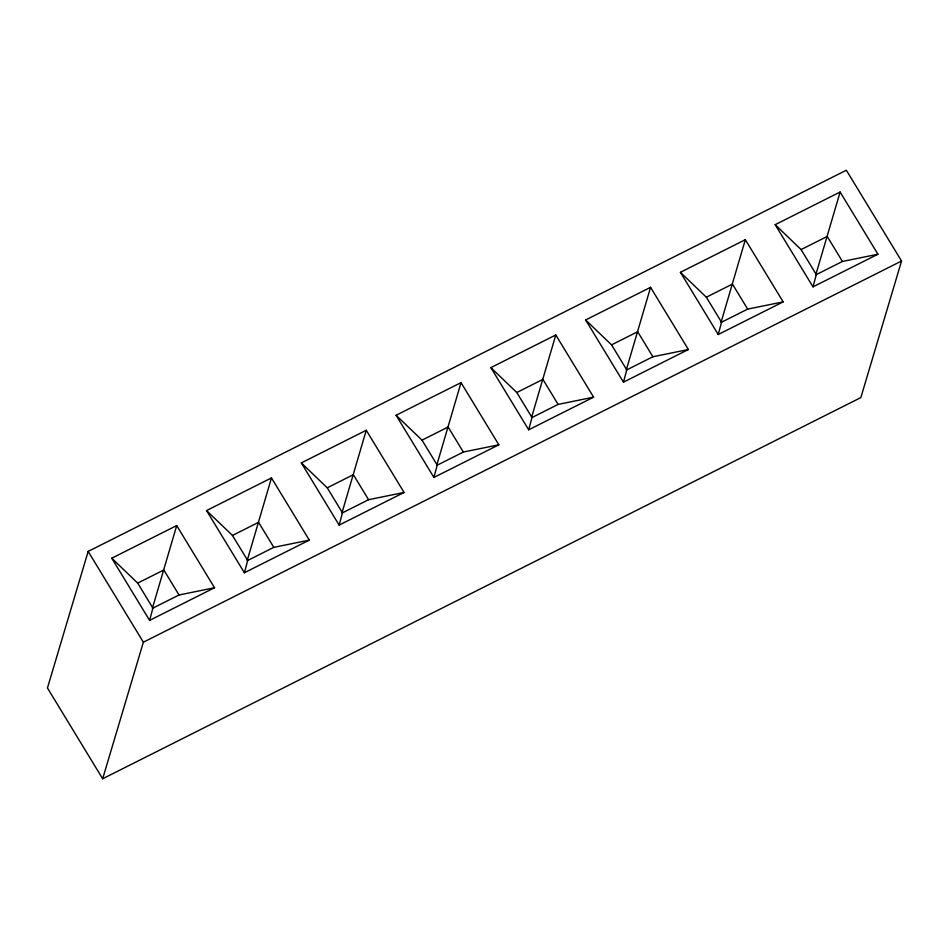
<?xml version="1.0" encoding="UTF-8"?>
<svg xmlns="http://www.w3.org/2000/svg" width="949" height="949" viewBox="0 0 949 949"><rect width="100%" height="100%" fill="white"/><g stroke="black" fill="none" stroke-linecap="round" stroke-linejoin="round"><path stroke-width="1.42" d="M149.598 620.397L152.908 608.119L137.7 583.101L111.78 558.202L176.704 525.568L214.521 587.751L149.598 620.397L111.78 558.202M244.379 572.745L247.689 560.479L232.469 535.45L206.55 510.562L271.473 477.916L309.303 540.111L244.379 572.745L206.55 510.562M339.149 525.105L342.459 512.828L327.239 487.81L301.331 462.91L366.255 430.265L404.072 492.46L339.149 525.105L301.331 462.91M433.918 477.454L437.228 465.176L422.02 440.158L396.101 415.259L461.024 382.625L498.842 444.808L433.918 477.454L396.101 415.259M528.688 429.802L531.998 417.536L516.79 392.518L490.87 367.619L555.794 334.973L593.611 397.168L528.688 429.802L490.87 367.619M623.469 382.162L626.779 369.885L611.559 344.867L585.64 319.967L650.563 287.322L688.381 349.517L623.469 382.162L585.64 319.967M718.239 334.511L721.548 322.233L706.329 297.215L680.421 272.316L745.333 239.682L783.162 301.877L718.239 334.511L680.421 272.316M813.008 286.859L816.318 274.593L801.098 249.575L775.191 224.676L840.114 192.03L877.932 254.225L813.008 286.859L775.191 224.676M176.704 525.568L152.409 608.25M271.473 477.916L247.179 560.598M366.255 430.265L341.948 512.958M461.024 382.625L436.718 465.307M555.794 334.973L531.499 417.655M650.563 287.322L626.269 370.015M745.333 239.682L721.038 322.363M840.114 192.03L815.808 274.724M88.162 551.405L47.45 687.978L102.658 778.773L860.838 397.595L901.55 261.022L846.342 170.227L88.162 551.405L143.37 642.2L102.658 778.773M137.7 583.101L163.821 569.969L179.029 594.987L214.521 587.751M232.469 535.45L258.591 522.33L273.798 547.348L309.303 540.111M327.239 487.81L353.36 474.678L368.58 499.696L404.072 492.46M422.02 440.158L448.13 427.026L463.349 452.044L498.842 444.808M516.79 392.518L542.899 379.386L558.119 404.404L593.611 397.168M611.559 344.867L637.681 331.735L652.888 356.753L688.381 349.517M706.329 297.215L732.45 284.083L747.67 309.101L783.162 301.877M801.098 249.575L827.22 236.443L842.439 261.461L877.932 254.225M152.908 608.119L179.029 594.987M247.689 560.479L273.798 547.348M342.459 512.828L368.58 499.696M437.228 465.176L463.349 452.044M531.998 417.536L558.119 404.404M626.779 369.885L652.888 356.753M721.548 322.233L747.67 309.101M816.318 274.593L842.439 261.461M143.37 642.2L901.55 261.022"/></g></svg>
